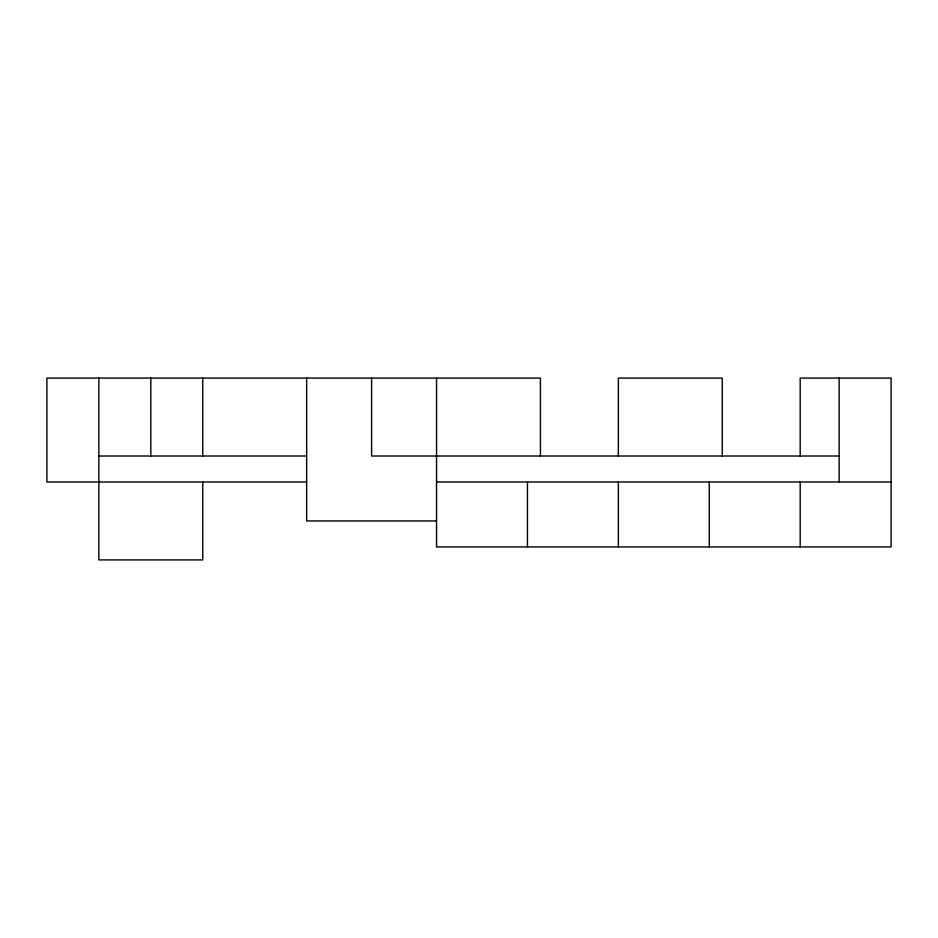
<?xml version="1.0" encoding="UTF-8"?>
<svg xmlns="http://www.w3.org/2000/svg" width="938" height="938" viewBox="0 0 938 938"><rect width="100%" height="100%" fill="white"/><g stroke="black" fill="none" stroke-linecap="round" stroke-linejoin="round"><path stroke-width="1.41" d="M98.853 456.009L306.656 456.009M839.147 456.009L371.589 456.009L371.589 378.084M306.656 481.991L46.9 481.991L46.9 378.084L540.429 378.084L540.429 456.009M436.533 481.991L891.1 481.991M436.533 520.953L306.656 520.953L306.656 378.084M839.147 378.084L839.147 481.991M800.184 456.009L800.184 378.084L891.1 378.084L891.1 546.924L436.533 546.924L436.533 378.084M800.184 481.991L800.184 546.924M722.26 456.009L722.26 378.084L618.353 378.084L618.353 456.009M709.269 481.991L709.269 546.924M618.353 481.991L618.353 546.924M527.449 481.991L527.449 546.924M202.749 378.084L202.749 456.009M202.749 481.991L202.749 559.916L98.853 559.916L98.853 378.084M150.807 378.084L150.807 456.009"/></g></svg>
